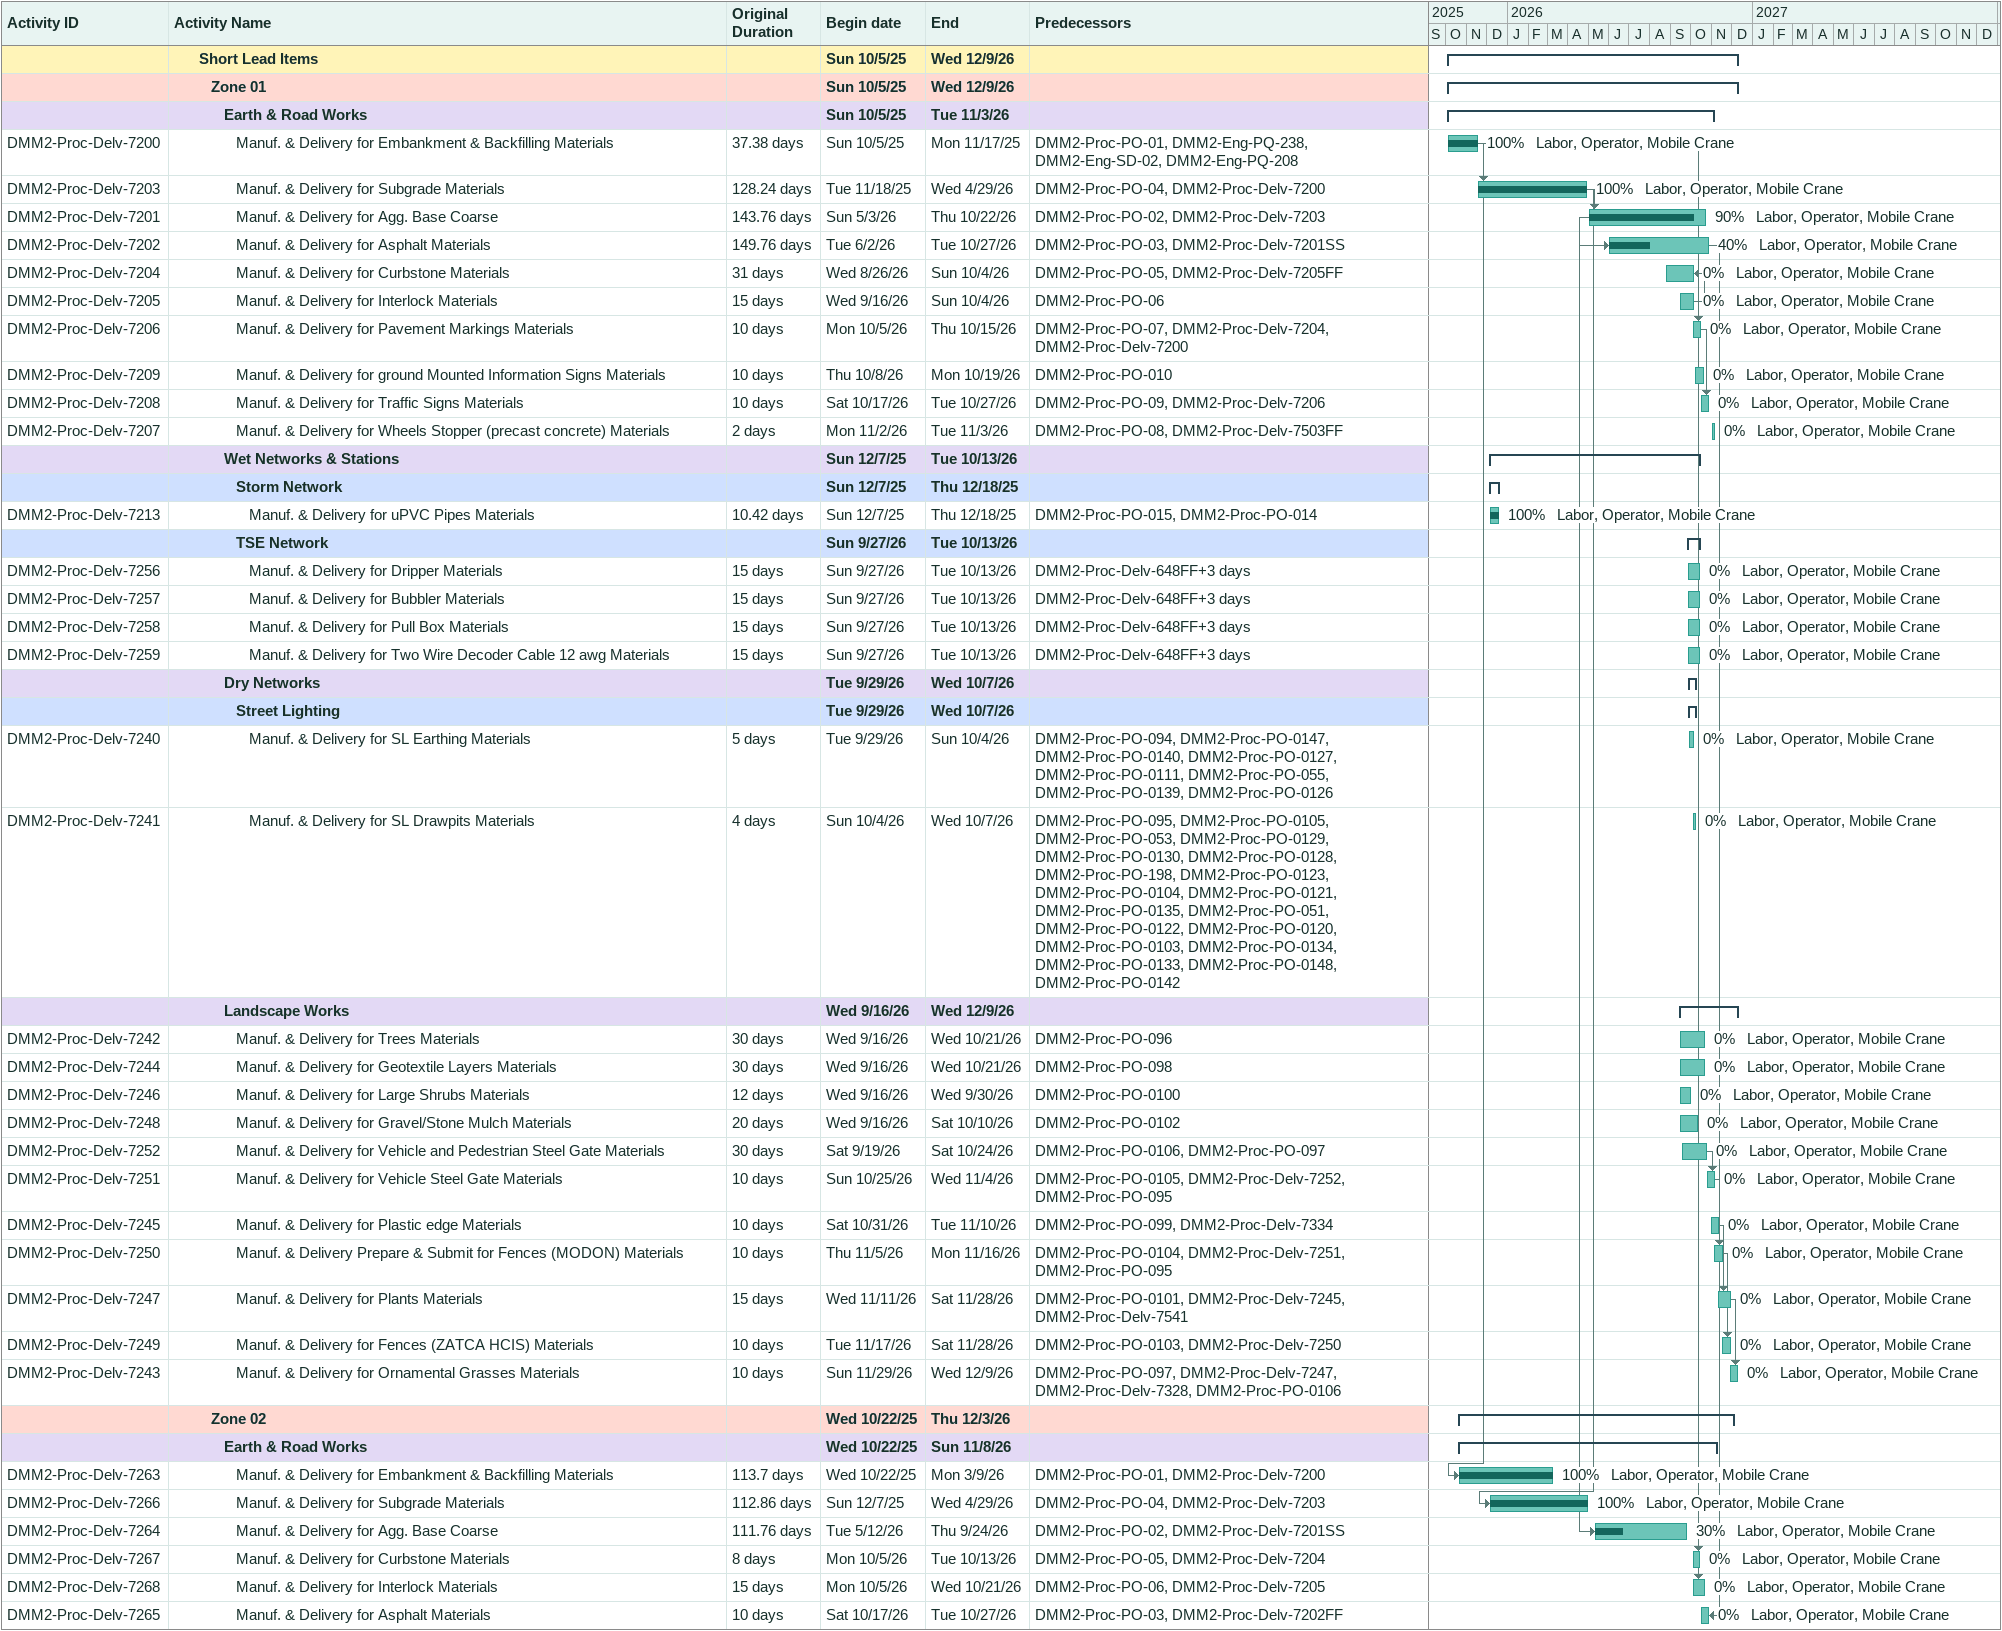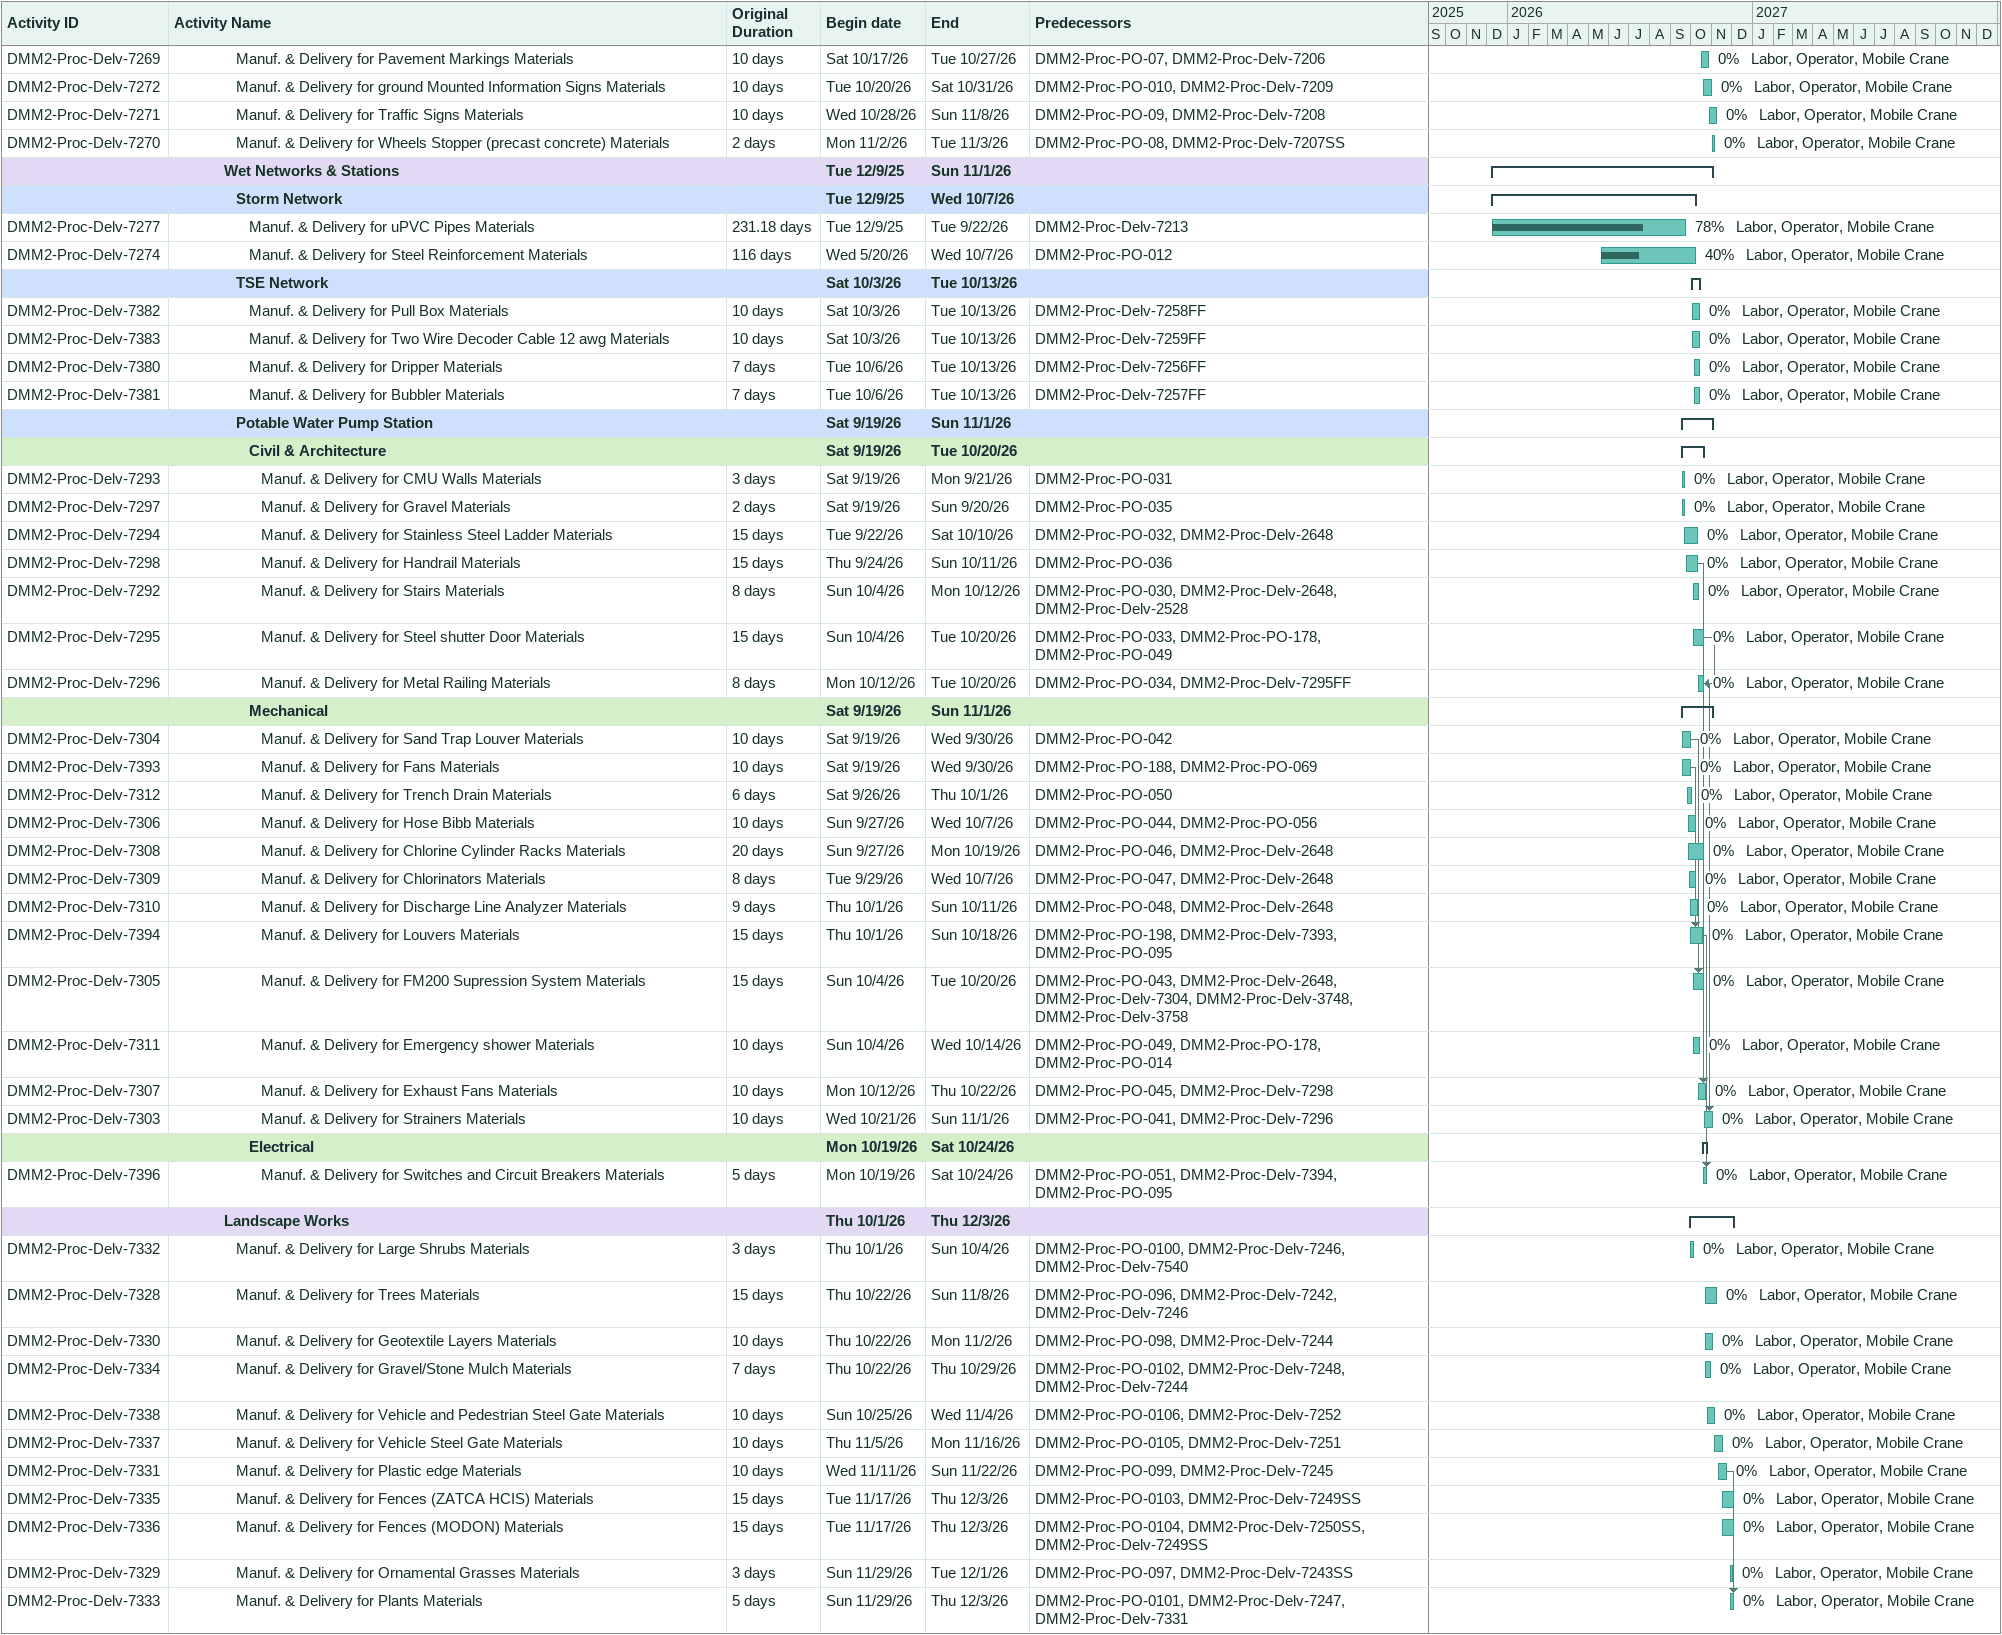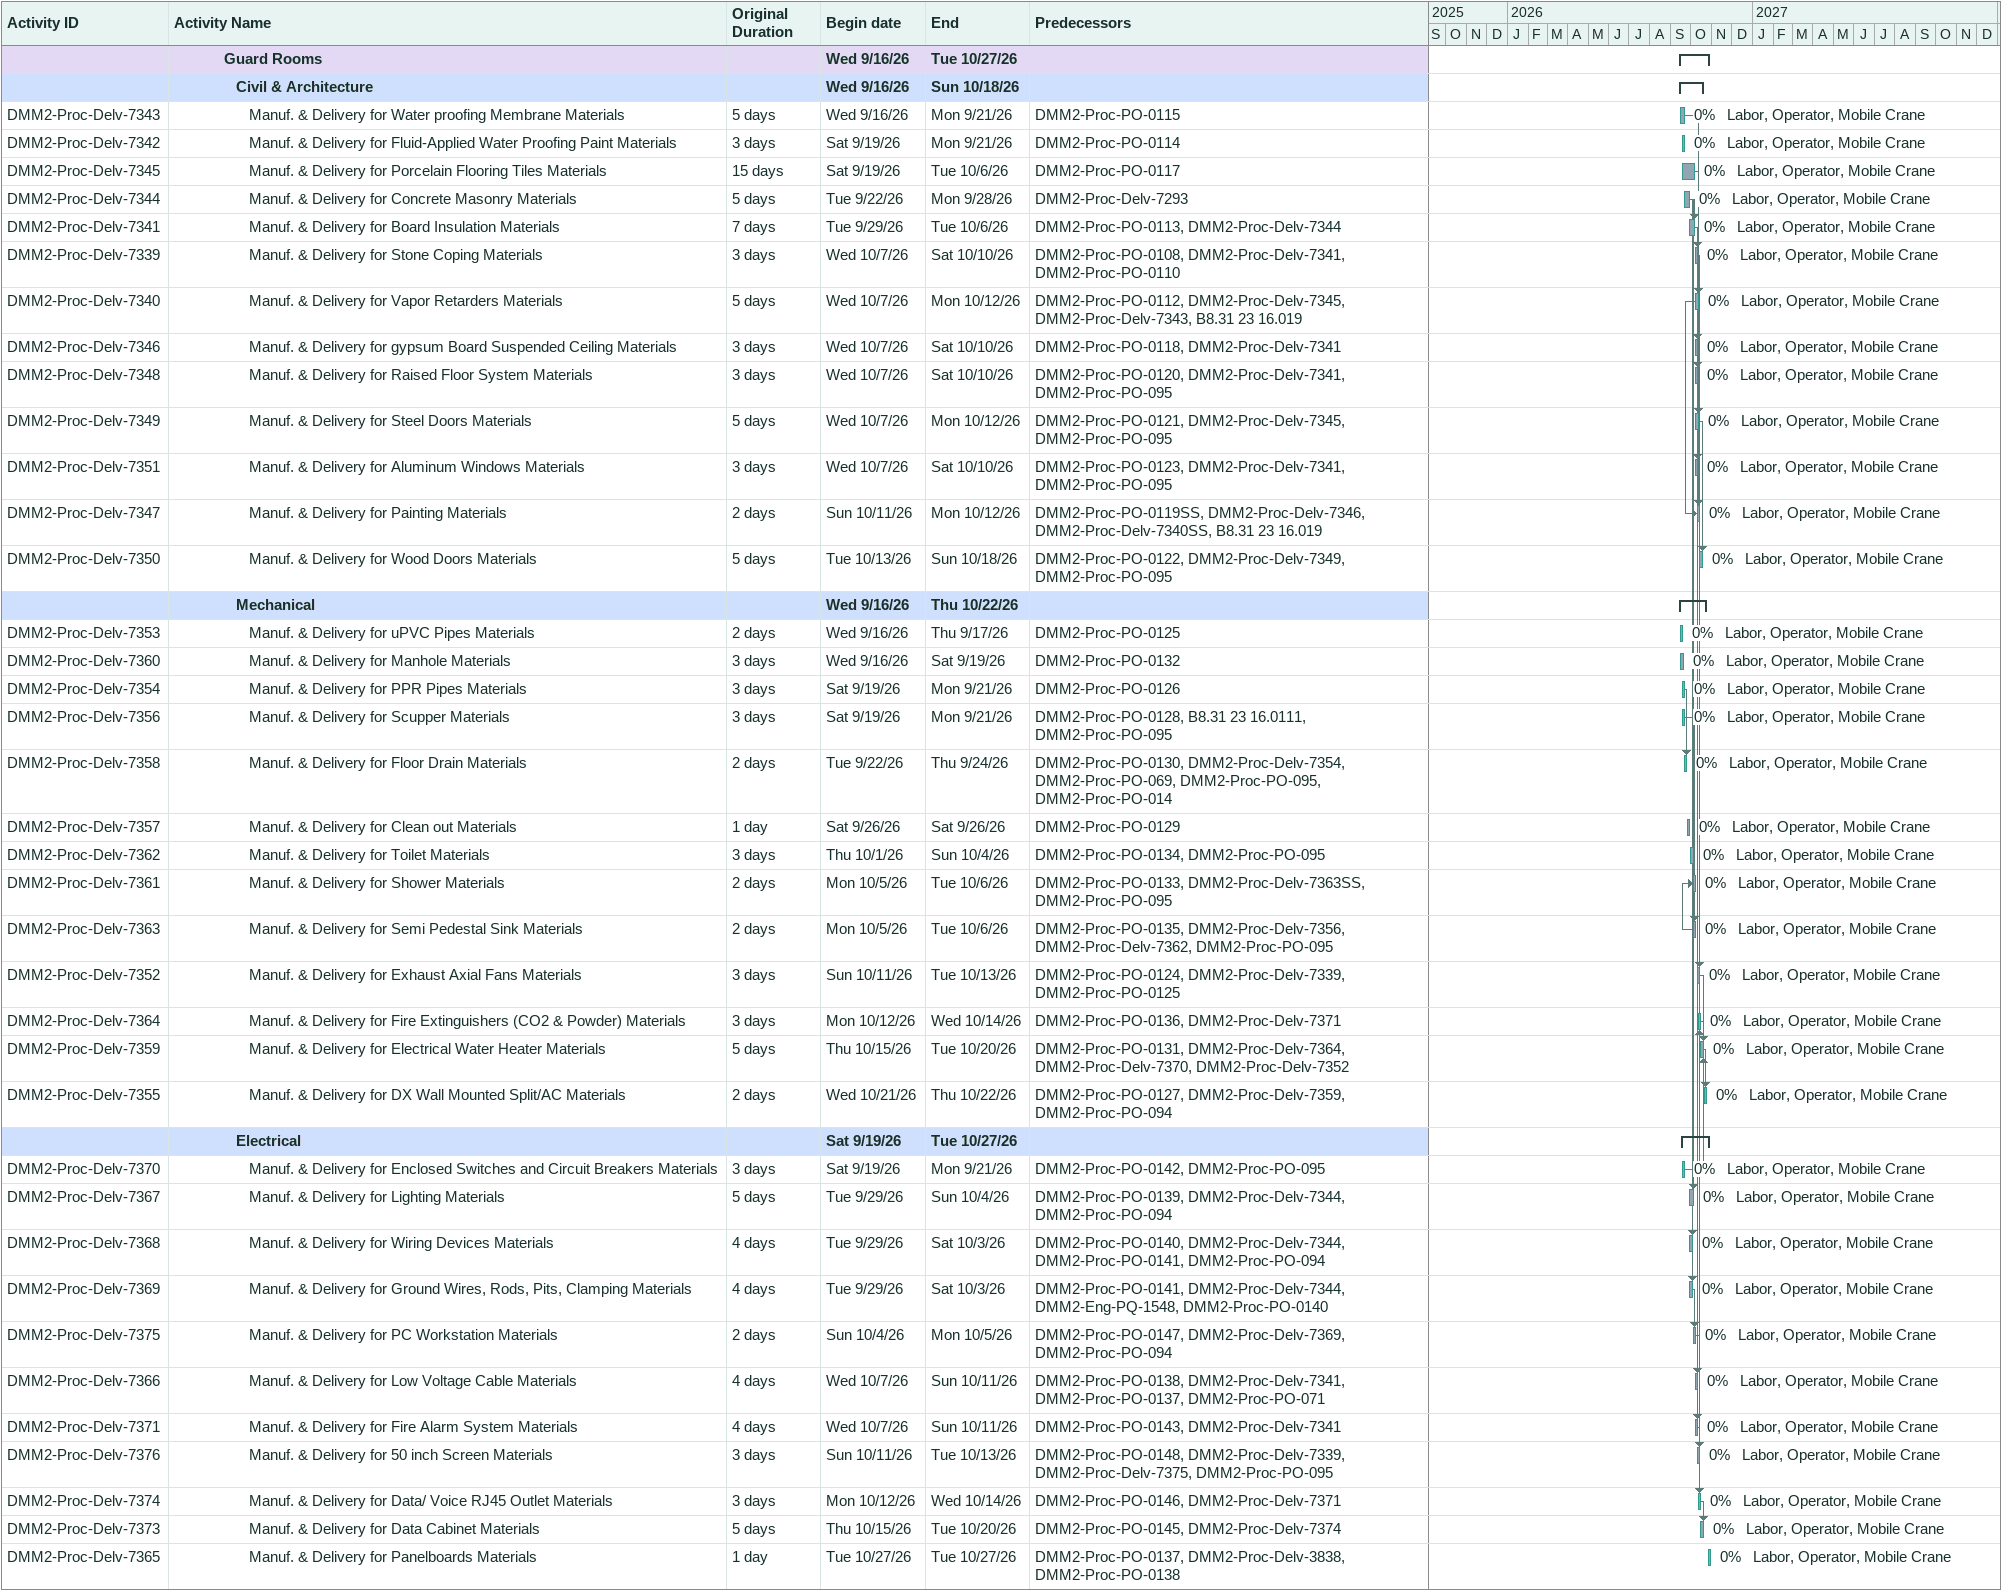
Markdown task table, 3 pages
| ID | Level | Task | Original duration | Start | Finish | Predecessors | Resources | % complete |
|---|---|---|---|---|---|---|---|---|
|  | 3 | **Short Lead Items** |  | 2025-10-05 | 2026-12-09 |  |  |  |
|  | 4 | **Zone 01** |  | 2025-10-05 | 2026-12-09 |  |  |  |
|  | 5 | **Earth & Road Works** |  | 2025-10-05 | 2026-11-03 |  |  |  |
| DMM2-Proc-Delv-7200 | 6 | Manuf. & Delivery for Embankment & Backfilling Materials | 37.38d | 2025-10-05 | 2025-11-17 | DMM2-Proc-PO-01, DMM2-Eng-PQ-238, DMM2-Eng-SD-02, DMM2-Eng-PQ-208 | Labor, Operator, Mobile Crane | 100 |
| DMM2-Proc-Delv-7203 | 6 | Manuf. & Delivery for Subgrade Materials | 128.24d | 2025-11-18 | 2026-04-29 | DMM2-Proc-PO-04, DMM2-Proc-Delv-7200 | Labor, Operator, Mobile Crane | 100 |
| DMM2-Proc-Delv-7201 | 6 | Manuf. & Delivery for Agg. Base Coarse | 143.76d | 2026-05-03 | 2026-10-22 | DMM2-Proc-PO-02, DMM2-Proc-Delv-7203 | Labor, Operator, Mobile Crane | 90 |
| DMM2-Proc-Delv-7202 | 6 | Manuf. & Delivery for Asphalt Materials | 149.76d | 2026-06-02 | 2026-10-27 | DMM2-Proc-PO-03, DMM2-Proc-Delv-7201SS | Labor, Operator, Mobile Crane | 40 |
| DMM2-Proc-Delv-7204 | 6 | Manuf. & Delivery for Curbstone Materials | 31d | 2026-08-26 | 2026-10-04 | DMM2-Proc-PO-05, DMM2-Proc-Delv-7205FF | Labor, Operator, Mobile Crane | 0 |
| DMM2-Proc-Delv-7205 | 6 | Manuf. & Delivery for Interlock Materials | 15d | 2026-09-16 | 2026-10-04 | DMM2-Proc-PO-06 | Labor, Operator, Mobile Crane | 0 |
| DMM2-Proc-Delv-7206 | 6 | Manuf. & Delivery for Pavement Markings Materials | 10d | 2026-10-05 | 2026-10-15 | DMM2-Proc-PO-07, DMM2-Proc-Delv-7204, DMM2-Proc-Delv-7200 | Labor, Operator, Mobile Crane | 0 |
| DMM2-Proc-Delv-7209 | 6 | Manuf. & Delivery for ground Mounted Information Signs Materials | 10d | 2026-10-08 | 2026-10-19 | DMM2-Proc-PO-010 | Labor, Operator, Mobile Crane | 0 |
| DMM2-Proc-Delv-7208 | 6 | Manuf. & Delivery for Traffic Signs Materials | 10d | 2026-10-17 | 2026-10-27 | DMM2-Proc-PO-09, DMM2-Proc-Delv-7206 | Labor, Operator, Mobile Crane | 0 |
| DMM2-Proc-Delv-7207 | 6 | Manuf. & Delivery for Wheels Stopper (precast concrete) Materials | 2d | 2026-11-02 | 2026-11-03 | DMM2-Proc-PO-08, DMM2-Proc-Delv-7503FF | Labor, Operator, Mobile Crane | 0 |
|  | 5 | **Wet Networks & Stations** |  | 2025-12-07 | 2026-10-13 |  |  |  |
|  | 6 | **Storm Network** |  | 2025-12-07 | 2025-12-18 |  |  |  |
| DMM2-Proc-Delv-7213 | 7 | Manuf. & Delivery for uPVC Pipes Materials | 10.42d | 2025-12-07 | 2025-12-18 | DMM2-Proc-PO-015, DMM2-Proc-PO-014 | Labor, Operator, Mobile Crane | 100 |
|  | 6 | **TSE Network** |  | 2026-09-27 | 2026-10-13 |  |  |  |
| DMM2-Proc-Delv-7256 | 7 | Manuf. & Delivery for Dripper Materials | 15d | 2026-09-27 | 2026-10-13 | DMM2-Proc-Delv-648FF+3d | Labor, Operator, Mobile Crane | 0 |
| DMM2-Proc-Delv-7257 | 7 | Manuf. & Delivery for Bubbler Materials | 15d | 2026-09-27 | 2026-10-13 | DMM2-Proc-Delv-648FF+3d | Labor, Operator, Mobile Crane | 0 |
| DMM2-Proc-Delv-7258 | 7 | Manuf. & Delivery for Pull Box Materials | 15d | 2026-09-27 | 2026-10-13 | DMM2-Proc-Delv-648FF+3d | Labor, Operator, Mobile Crane | 0 |
| DMM2-Proc-Delv-7259 | 7 | Manuf. & Delivery for Two Wire Decoder Cable 12 awg Materials | 15d | 2026-09-27 | 2026-10-13 | DMM2-Proc-Delv-648FF+3d | Labor, Operator, Mobile Crane | 0 |
|  | 5 | **Dry Networks** |  | 2026-09-29 | 2026-10-07 |  |  |  |
|  | 6 | **Street Lighting** |  | 2026-09-29 | 2026-10-07 |  |  |  |
| DMM2-Proc-Delv-7240 | 7 | Manuf. & Delivery for SL Earthing Materials | 5d | 2026-09-29 | 2026-10-04 | DMM2-Proc-PO-094, DMM2-Proc-PO-0147, DMM2-Proc-PO-0140, DMM2-Proc-PO-0127, DMM2-Proc-PO-0111, DMM2-Proc-PO-055, DMM2-Proc-PO-0139, DMM2-Proc-PO-0126 | Labor, Operator, Mobile Crane | 0 |
| DMM2-Proc-Delv-7241 | 7 | Manuf. & Delivery for SL Drawpits Materials | 4d | 2026-10-04 | 2026-10-07 | DMM2-Proc-PO-095, DMM2-Proc-PO-0105, DMM2-Proc-PO-053, DMM2-Proc-PO-0129, DMM2-Proc-PO-0130, DMM2-Proc-PO-0128, DMM2-Proc-PO-198, DMM2-Proc-PO-0123, DMM2-Proc-PO-0104, DMM2-Proc-PO-0121, DMM2-Proc-PO-0135, DMM2-Proc-PO-051, DMM2-Proc-PO-0122, DMM2-Proc-PO-0120, DMM2-Proc-PO-0103, DMM2-Proc-PO-0134, DMM2-Proc-PO-0133, DMM2-Proc-PO-0148, DMM2-Proc-PO-0142 | Labor, Operator, Mobile Crane | 0 |
|  | 5 | **Landscape Works** |  | 2026-09-16 | 2026-12-09 |  |  |  |
| DMM2-Proc-Delv-7242 | 6 | Manuf. & Delivery for Trees Materials | 30d | 2026-09-16 | 2026-10-21 | DMM2-Proc-PO-096 | Labor, Operator, Mobile Crane | 0 |
| DMM2-Proc-Delv-7244 | 6 | Manuf. & Delivery for Geotextile Layers Materials | 30d | 2026-09-16 | 2026-10-21 | DMM2-Proc-PO-098 | Labor, Operator, Mobile Crane | 0 |
| DMM2-Proc-Delv-7246 | 6 | Manuf. & Delivery for Large Shrubs Materials | 12d | 2026-09-16 | 2026-09-30 | DMM2-Proc-PO-0100 | Labor, Operator, Mobile Crane | 0 |
| DMM2-Proc-Delv-7248 | 6 | Manuf. & Delivery for Gravel/Stone Mulch Materials | 20d | 2026-09-16 | 2026-10-10 | DMM2-Proc-PO-0102 | Labor, Operator, Mobile Crane | 0 |
| DMM2-Proc-Delv-7252 | 6 | Manuf. & Delivery for Vehicle and Pedestrian Steel Gate Materials | 30d | 2026-09-19 | 2026-10-24 | DMM2-Proc-PO-0106, DMM2-Proc-PO-097 | Labor, Operator, Mobile Crane | 0 |
| DMM2-Proc-Delv-7251 | 6 | Manuf. & Delivery for Vehicle Steel Gate Materials | 10d | 2026-10-25 | 2026-11-04 | DMM2-Proc-PO-0105, DMM2-Proc-Delv-7252, DMM2-Proc-PO-095 | Labor, Operator, Mobile Crane | 0 |
| DMM2-Proc-Delv-7245 | 6 | Manuf. & Delivery for Plastic edge Materials | 10d | 2026-10-31 | 2026-11-10 | DMM2-Proc-PO-099, DMM2-Proc-Delv-7334 | Labor, Operator, Mobile Crane | 0 |
| DMM2-Proc-Delv-7250 | 6 | Manuf. & Delivery Prepare & Submit for Fences (MODON) Materials | 10d | 2026-11-05 | 2026-11-16 | DMM2-Proc-PO-0104, DMM2-Proc-Delv-7251, DMM2-Proc-PO-095 | Labor, Operator, Mobile Crane | 0 |
| DMM2-Proc-Delv-7247 | 6 | Manuf. & Delivery for Plants Materials | 15d | 2026-11-11 | 2026-11-28 | DMM2-Proc-PO-0101, DMM2-Proc-Delv-7245, DMM2-Proc-Delv-7541 | Labor, Operator, Mobile Crane | 0 |
| DMM2-Proc-Delv-7249 | 6 | Manuf. & Delivery for Fences (ZATCA HCIS) Materials | 10d | 2026-11-17 | 2026-11-28 | DMM2-Proc-PO-0103, DMM2-Proc-Delv-7250 | Labor, Operator, Mobile Crane | 0 |
| DMM2-Proc-Delv-7243 | 6 | Manuf. & Delivery for Ornamental Grasses Materials | 10d | 2026-11-29 | 2026-12-09 | DMM2-Proc-PO-097, DMM2-Proc-Delv-7247, DMM2-Proc-Delv-7328, DMM2-Proc-PO-0106 | Labor, Operator, Mobile Crane | 0 |
|  | 4 | **Zone 02** |  | 2025-10-22 | 2026-12-03 |  |  |  |
|  | 5 | **Earth & Road Works** |  | 2025-10-22 | 2026-11-08 |  |  |  |
| DMM2-Proc-Delv-7263 | 6 | Manuf. & Delivery for Embankment & Backfilling Materials | 113.7d | 2025-10-22 | 2026-03-09 | DMM2-Proc-PO-01, DMM2-Proc-Delv-7200 | Labor, Operator, Mobile Crane | 100 |
| DMM2-Proc-Delv-7266 | 6 | Manuf. & Delivery for Subgrade Materials | 112.86d | 2025-12-07 | 2026-04-29 | DMM2-Proc-PO-04, DMM2-Proc-Delv-7203 | Labor, Operator, Mobile Crane | 100 |
| DMM2-Proc-Delv-7264 | 6 | Manuf. & Delivery for Agg. Base Coarse | 111.76d | 2026-05-12 | 2026-09-24 | DMM2-Proc-PO-02, DMM2-Proc-Delv-7201SS | Labor, Operator, Mobile Crane | 30 |
| DMM2-Proc-Delv-7267 | 6 | Manuf. & Delivery for Curbstone Materials | 8d | 2026-10-05 | 2026-10-13 | DMM2-Proc-PO-05, DMM2-Proc-Delv-7204 | Labor, Operator, Mobile Crane | 0 |
| DMM2-Proc-Delv-7268 | 6 | Manuf. & Delivery for Interlock Materials | 15d | 2026-10-05 | 2026-10-21 | DMM2-Proc-PO-06, DMM2-Proc-Delv-7205 | Labor, Operator, Mobile Crane | 0 |
| DMM2-Proc-Delv-7265 | 6 | Manuf. & Delivery for Asphalt Materials | 10d | 2026-10-17 | 2026-10-27 | DMM2-Proc-PO-03, DMM2-Proc-Delv-7202FF | Labor, Operator, Mobile Crane | 0 |
| DMM2-Proc-Delv-7269 | 6 | Manuf. & Delivery for Pavement Markings Materials | 10d | 2026-10-17 | 2026-10-27 | DMM2-Proc-PO-07, DMM2-Proc-Delv-7206 | Labor, Operator, Mobile Crane | 0 |
| DMM2-Proc-Delv-7272 | 6 | Manuf. & Delivery for ground Mounted Information Signs Materials | 10d | 2026-10-20 | 2026-10-31 | DMM2-Proc-PO-010, DMM2-Proc-Delv-7209 | Labor, Operator, Mobile Crane | 0 |
| DMM2-Proc-Delv-7271 | 6 | Manuf. & Delivery for Traffic Signs Materials | 10d | 2026-10-28 | 2026-11-08 | DMM2-Proc-PO-09, DMM2-Proc-Delv-7208 | Labor, Operator, Mobile Crane | 0 |
| DMM2-Proc-Delv-7270 | 6 | Manuf. & Delivery for Wheels Stopper (precast concrete) Materials | 2d | 2026-11-02 | 2026-11-03 | DMM2-Proc-PO-08, DMM2-Proc-Delv-7207SS | Labor, Operator, Mobile Crane | 0 |
|  | 5 | **Wet Networks & Stations** |  | 2025-12-09 | 2026-11-01 |  |  |  |
|  | 6 | **Storm Network** |  | 2025-12-09 | 2026-10-07 |  |  |  |
| DMM2-Proc-Delv-7277 | 7 | Manuf. & Delivery for uPVC Pipes Materials | 231.18d | 2025-12-09 | 2026-09-22 | DMM2-Proc-Delv-7213 | Labor, Operator, Mobile Crane | 78 |
| DMM2-Proc-Delv-7274 | 7 | Manuf. & Delivery for Steel Reinforcement Materials | 116d | 2026-05-20 | 2026-10-07 | DMM2-Proc-PO-012 | Labor, Operator, Mobile Crane | 40 |
|  | 6 | **TSE Network** |  | 2026-10-03 | 2026-10-13 |  |  |  |
| DMM2-Proc-Delv-7382 | 7 | Manuf. & Delivery for Pull Box Materials | 10d | 2026-10-03 | 2026-10-13 | DMM2-Proc-Delv-7258FF | Labor, Operator, Mobile Crane | 0 |
| DMM2-Proc-Delv-7383 | 7 | Manuf. & Delivery for Two Wire Decoder Cable 12 awg Materials | 10d | 2026-10-03 | 2026-10-13 | DMM2-Proc-Delv-7259FF | Labor, Operator, Mobile Crane | 0 |
| DMM2-Proc-Delv-7380 | 7 | Manuf. & Delivery for Dripper Materials | 7d | 2026-10-06 | 2026-10-13 | DMM2-Proc-Delv-7256FF | Labor, Operator, Mobile Crane | 0 |
| DMM2-Proc-Delv-7381 | 7 | Manuf. & Delivery for Bubbler Materials | 7d | 2026-10-06 | 2026-10-13 | DMM2-Proc-Delv-7257FF | Labor, Operator, Mobile Crane | 0 |
|  | 6 | **Potable Water Pump Station** |  | 2026-09-19 | 2026-11-01 |  |  |  |
|  | 7 | **Civil & Architecture** |  | 2026-09-19 | 2026-10-20 |  |  |  |
| DMM2-Proc-Delv-7293 | 8 | Manuf. & Delivery for CMU Walls Materials | 3d | 2026-09-19 | 2026-09-21 | DMM2-Proc-PO-031 | Labor, Operator, Mobile Crane | 0 |
| DMM2-Proc-Delv-7297 | 8 | Manuf. & Delivery for Gravel Materials | 2d | 2026-09-19 | 2026-09-20 | DMM2-Proc-PO-035 | Labor, Operator, Mobile Crane | 0 |
| DMM2-Proc-Delv-7294 | 8 | Manuf. & Delivery for Stainless Steel Ladder Materials | 15d | 2026-09-22 | 2026-10-10 | DMM2-Proc-PO-032, DMM2-Proc-Delv-2648 | Labor, Operator, Mobile Crane | 0 |
| DMM2-Proc-Delv-7298 | 8 | Manuf. & Delivery for Handrail Materials | 15d | 2026-09-24 | 2026-10-11 | DMM2-Proc-PO-036 | Labor, Operator, Mobile Crane | 0 |
| DMM2-Proc-Delv-7292 | 8 | Manuf. & Delivery for Stairs Materials | 8d | 2026-10-04 | 2026-10-12 | DMM2-Proc-PO-030, DMM2-Proc-Delv-2648, DMM2-Proc-Delv-2528 | Labor, Operator, Mobile Crane | 0 |
| DMM2-Proc-Delv-7295 | 8 | Manuf. & Delivery for Steel shutter Door Materials | 15d | 2026-10-04 | 2026-10-20 | DMM2-Proc-PO-033, DMM2-Proc-PO-178, DMM2-Proc-PO-049 | Labor, Operator, Mobile Crane | 0 |
| DMM2-Proc-Delv-7296 | 8 | Manuf. & Delivery for Metal Railing Materials | 8d | 2026-10-12 | 2026-10-20 | DMM2-Proc-PO-034, DMM2-Proc-Delv-7295FF | Labor, Operator, Mobile Crane | 0 |
|  | 7 | **Mechanical** |  | 2026-09-19 | 2026-11-01 |  |  |  |
| DMM2-Proc-Delv-7304 | 8 | Manuf. & Delivery for Sand Trap Louver Materials | 10d | 2026-09-19 | 2026-09-30 | DMM2-Proc-PO-042 | Labor, Operator, Mobile Crane | 0 |
| DMM2-Proc-Delv-7393 | 8 | Manuf. & Delivery for Fans Materials | 10d | 2026-09-19 | 2026-09-30 | DMM2-Proc-PO-188, DMM2-Proc-PO-069 | Labor, Operator, Mobile Crane | 0 |
| DMM2-Proc-Delv-7312 | 8 | Manuf. & Delivery for Trench Drain Materials | 6d | 2026-09-26 | 2026-10-01 | DMM2-Proc-PO-050 | Labor, Operator, Mobile Crane | 0 |
| DMM2-Proc-Delv-7306 | 8 | Manuf. & Delivery for Hose Bibb Materials | 10d | 2026-09-27 | 2026-10-07 | DMM2-Proc-PO-044, DMM2-Proc-PO-056 | Labor, Operator, Mobile Crane | 0 |
| DMM2-Proc-Delv-7308 | 8 | Manuf. & Delivery for Chlorine Cylinder Racks Materials | 20d | 2026-09-27 | 2026-10-19 | DMM2-Proc-PO-046, DMM2-Proc-Delv-2648 | Labor, Operator, Mobile Crane | 0 |
| DMM2-Proc-Delv-7309 | 8 | Manuf. & Delivery for Chlorinators Materials | 8d | 2026-09-29 | 2026-10-07 | DMM2-Proc-PO-047, DMM2-Proc-Delv-2648 | Labor, Operator, Mobile Crane | 0 |
| DMM2-Proc-Delv-7310 | 8 | Manuf. & Delivery for Discharge Line Analyzer Materials | 9d | 2026-10-01 | 2026-10-11 | DMM2-Proc-PO-048, DMM2-Proc-Delv-2648 | Labor, Operator, Mobile Crane | 0 |
| DMM2-Proc-Delv-7394 | 8 | Manuf. & Delivery for Louvers Materials | 15d | 2026-10-01 | 2026-10-18 | DMM2-Proc-PO-198, DMM2-Proc-Delv-7393, DMM2-Proc-PO-095 | Labor, Operator, Mobile Crane | 0 |
| DMM2-Proc-Delv-7305 | 8 | Manuf. & Delivery for FM200 Supression System Materials | 15d | 2026-10-04 | 2026-10-20 | DMM2-Proc-PO-043, DMM2-Proc-Delv-2648, DMM2-Proc-Delv-7304, DMM2-Proc-Delv-3748, DMM2-Proc-Delv-3758 | Labor, Operator, Mobile Crane | 0 |
| DMM2-Proc-Delv-7311 | 8 | Manuf. & Delivery for Emergency shower Materials | 10d | 2026-10-04 | 2026-10-14 | DMM2-Proc-PO-049, DMM2-Proc-PO-178, DMM2-Proc-PO-014 | Labor, Operator, Mobile Crane | 0 |
| DMM2-Proc-Delv-7307 | 8 | Manuf. & Delivery for Exhaust Fans Materials | 10d | 2026-10-12 | 2026-10-22 | DMM2-Proc-PO-045, DMM2-Proc-Delv-7298 | Labor, Operator, Mobile Crane | 0 |
| DMM2-Proc-Delv-7303 | 8 | Manuf. & Delivery for Strainers Materials | 10d | 2026-10-21 | 2026-11-01 | DMM2-Proc-PO-041, DMM2-Proc-Delv-7296 | Labor, Operator, Mobile Crane | 0 |
|  | 7 | **Electrical** |  | 2026-10-19 | 2026-10-24 |  |  |  |
| DMM2-Proc-Delv-7396 | 8 | Manuf. & Delivery for Switches and Circuit Breakers Materials | 5d | 2026-10-19 | 2026-10-24 | DMM2-Proc-PO-051, DMM2-Proc-Delv-7394, DMM2-Proc-PO-095 | Labor, Operator, Mobile Crane | 0 |
|  | 5 | **Landscape Works** |  | 2026-10-01 | 2026-12-03 |  |  |  |
| DMM2-Proc-Delv-7332 | 6 | Manuf. & Delivery for Large Shrubs Materials | 3d | 2026-10-01 | 2026-10-04 | DMM2-Proc-PO-0100, DMM2-Proc-Delv-7246, DMM2-Proc-Delv-7540 | Labor, Operator, Mobile Crane | 0 |
| DMM2-Proc-Delv-7328 | 6 | Manuf. & Delivery for Trees Materials | 15d | 2026-10-22 | 2026-11-08 | DMM2-Proc-PO-096, DMM2-Proc-Delv-7242, DMM2-Proc-Delv-7246 | Labor, Operator, Mobile Crane | 0 |
| DMM2-Proc-Delv-7330 | 6 | Manuf. & Delivery for Geotextile Layers Materials | 10d | 2026-10-22 | 2026-11-02 | DMM2-Proc-PO-098, DMM2-Proc-Delv-7244 | Labor, Operator, Mobile Crane | 0 |
| DMM2-Proc-Delv-7334 | 6 | Manuf. & Delivery for Gravel/Stone Mulch Materials | 7d | 2026-10-22 | 2026-10-29 | DMM2-Proc-PO-0102, DMM2-Proc-Delv-7248, DMM2-Proc-Delv-7244 | Labor, Operator, Mobile Crane | 0 |
| DMM2-Proc-Delv-7338 | 6 | Manuf. & Delivery for Vehicle and Pedestrian Steel Gate Materials | 10d | 2026-10-25 | 2026-11-04 | DMM2-Proc-PO-0106, DMM2-Proc-Delv-7252 | Labor, Operator, Mobile Crane | 0 |
| DMM2-Proc-Delv-7337 | 6 | Manuf. & Delivery for Vehicle Steel Gate Materials | 10d | 2026-11-05 | 2026-11-16 | DMM2-Proc-PO-0105, DMM2-Proc-Delv-7251 | Labor, Operator, Mobile Crane | 0 |
| DMM2-Proc-Delv-7331 | 6 | Manuf. & Delivery for Plastic edge Materials | 10d | 2026-11-11 | 2026-11-22 | DMM2-Proc-PO-099, DMM2-Proc-Delv-7245 | Labor, Operator, Mobile Crane | 0 |
| DMM2-Proc-Delv-7335 | 6 | Manuf. & Delivery for Fences (ZATCA HCIS) Materials | 15d | 2026-11-17 | 2026-12-03 | DMM2-Proc-PO-0103, DMM2-Proc-Delv-7249SS | Labor, Operator, Mobile Crane | 0 |
| DMM2-Proc-Delv-7336 | 6 | Manuf. & Delivery for Fences (MODON) Materials | 15d | 2026-11-17 | 2026-12-03 | DMM2-Proc-PO-0104, DMM2-Proc-Delv-7250SS, DMM2-Proc-Delv-7249SS | Labor, Operator, Mobile Crane | 0 |
| DMM2-Proc-Delv-7329 | 6 | Manuf. & Delivery for Ornamental Grasses Materials | 3d | 2026-11-29 | 2026-12-01 | DMM2-Proc-PO-097, DMM2-Proc-Delv-7243SS | Labor, Operator, Mobile Crane | 0 |
| DMM2-Proc-Delv-7333 | 6 | Manuf. & Delivery for Plants Materials | 5d | 2026-11-29 | 2026-12-03 | DMM2-Proc-PO-0101, DMM2-Proc-Delv-7247, DMM2-Proc-Delv-7331 | Labor, Operator, Mobile Crane | 0 |
|  | 5 | **Guard Rooms** |  | 2026-09-16 | 2026-10-27 |  |  |  |
|  | 6 | **Civil & Architecture** |  | 2026-09-16 | 2026-10-18 |  |  |  |
| DMM2-Proc-Delv-7343 | 7 | Manuf. & Delivery for Water proofing Membrane Materials | 5d | 2026-09-16 | 2026-09-21 | DMM2-Proc-PO-0115 | Labor, Operator, Mobile Crane | 0 |
| DMM2-Proc-Delv-7342 | 7 | Manuf. & Delivery for Fluid-Applied Water Proofing Paint Materials | 3d | 2026-09-19 | 2026-09-21 | DMM2-Proc-PO-0114 | Labor, Operator, Mobile Crane | 0 |
| DMM2-Proc-Delv-7345 | 7 | Manuf. & Delivery for Porcelain Flooring Tiles Materials | 15d | 2026-09-19 | 2026-10-06 | DMM2-Proc-PO-0117 | Labor, Operator, Mobile Crane | 0 |
| DMM2-Proc-Delv-7344 | 7 | Manuf. & Delivery for Concrete Masonry Materials | 5d | 2026-09-22 | 2026-09-28 | DMM2-Proc-Delv-7293 | Labor, Operator, Mobile Crane | 0 |
| DMM2-Proc-Delv-7341 | 7 | Manuf. & Delivery for Board Insulation Materials | 7d | 2026-09-29 | 2026-10-06 | DMM2-Proc-PO-0113, DMM2-Proc-Delv-7344 | Labor, Operator, Mobile Crane | 0 |
| DMM2-Proc-Delv-7339 | 7 | Manuf. & Delivery for Stone Coping Materials | 3d | 2026-10-07 | 2026-10-10 | DMM2-Proc-PO-0108, DMM2-Proc-Delv-7341, DMM2-Proc-PO-0110 | Labor, Operator, Mobile Crane | 0 |
| DMM2-Proc-Delv-7340 | 7 | Manuf. & Delivery for Vapor Retarders Materials | 5d | 2026-10-07 | 2026-10-12 | DMM2-Proc-PO-0112, DMM2-Proc-Delv-7345, DMM2-Proc-Delv-7343, B8.31 23 16.019 | Labor, Operator, Mobile Crane | 0 |
| DMM2-Proc-Delv-7346 | 7 | Manuf. & Delivery for gypsum Board Suspended Ceiling Materials | 3d | 2026-10-07 | 2026-10-10 | DMM2-Proc-PO-0118, DMM2-Proc-Delv-7341 | Labor, Operator, Mobile Crane | 0 |
| DMM2-Proc-Delv-7348 | 7 | Manuf. & Delivery for Raised Floor System Materials | 3d | 2026-10-07 | 2026-10-10 | DMM2-Proc-PO-0120, DMM2-Proc-Delv-7341, DMM2-Proc-PO-095 | Labor, Operator, Mobile Crane | 0 |
| DMM2-Proc-Delv-7349 | 7 | Manuf. & Delivery for Steel Doors Materials | 5d | 2026-10-07 | 2026-10-12 | DMM2-Proc-PO-0121, DMM2-Proc-Delv-7345, DMM2-Proc-PO-095 | Labor, Operator, Mobile Crane | 0 |
| DMM2-Proc-Delv-7351 | 7 | Manuf. & Delivery for Aluminum Windows Materials | 3d | 2026-10-07 | 2026-10-10 | DMM2-Proc-PO-0123, DMM2-Proc-Delv-7341, DMM2-Proc-PO-095 | Labor, Operator, Mobile Crane | 0 |
| DMM2-Proc-Delv-7347 | 7 | Manuf. & Delivery for Painting Materials | 2d | 2026-10-11 | 2026-10-12 | DMM2-Proc-PO-0119SS, DMM2-Proc-Delv-7346, DMM2-Proc-Delv-7340SS, B8.31 23 16.019 | Labor, Operator, Mobile Crane | 0 |
| DMM2-Proc-Delv-7350 | 7 | Manuf. & Delivery for Wood Doors Materials | 5d | 2026-10-13 | 2026-10-18 | DMM2-Proc-PO-0122, DMM2-Proc-Delv-7349, DMM2-Proc-PO-095 | Labor, Operator, Mobile Crane | 0 |
|  | 6 | **Mechanical** |  | 2026-09-16 | 2026-10-22 |  |  |  |
| DMM2-Proc-Delv-7353 | 7 | Manuf. & Delivery for uPVC Pipes Materials | 2d | 2026-09-16 | 2026-09-17 | DMM2-Proc-PO-0125 | Labor, Operator, Mobile Crane | 0 |
| DMM2-Proc-Delv-7360 | 7 | Manuf. & Delivery for Manhole Materials | 3d | 2026-09-16 | 2026-09-19 | DMM2-Proc-PO-0132 | Labor, Operator, Mobile Crane | 0 |
| DMM2-Proc-Delv-7354 | 7 | Manuf. & Delivery for PPR Pipes Materials | 3d | 2026-09-19 | 2026-09-21 | DMM2-Proc-PO-0126 | Labor, Operator, Mobile Crane | 0 |
| DMM2-Proc-Delv-7356 | 7 | Manuf. & Delivery for Scupper Materials | 3d | 2026-09-19 | 2026-09-21 | DMM2-Proc-PO-0128, B8.31 23 16.0111, DMM2-Proc-PO-095 | Labor, Operator, Mobile Crane | 0 |
| DMM2-Proc-Delv-7358 | 7 | Manuf. & Delivery for Floor Drain Materials | 2d | 2026-09-22 | 2026-09-24 | DMM2-Proc-PO-0130, DMM2-Proc-Delv-7354, DMM2-Proc-PO-069, DMM2-Proc-PO-095, DMM2-Proc-PO-014 | Labor, Operator, Mobile Crane | 0 |
| DMM2-Proc-Delv-7357 | 7 | Manuf. & Delivery for Clean out Materials | 1d | 2026-09-26 | 2026-09-26 | DMM2-Proc-PO-0129 | Labor, Operator, Mobile Crane | 0 |
| DMM2-Proc-Delv-7362 | 7 | Manuf. & Delivery for Toilet Materials | 3d | 2026-10-01 | 2026-10-04 | DMM2-Proc-PO-0134, DMM2-Proc-PO-095 | Labor, Operator, Mobile Crane | 0 |
| DMM2-Proc-Delv-7361 | 7 | Manuf. & Delivery for Shower Materials | 2d | 2026-10-05 | 2026-10-06 | DMM2-Proc-PO-0133, DMM2-Proc-Delv-7363SS, DMM2-Proc-PO-095 | Labor, Operator, Mobile Crane | 0 |
| DMM2-Proc-Delv-7363 | 7 | Manuf. & Delivery for Semi Pedestal Sink Materials | 2d | 2026-10-05 | 2026-10-06 | DMM2-Proc-PO-0135, DMM2-Proc-Delv-7356, DMM2-Proc-Delv-7362, DMM2-Proc-PO-095 | Labor, Operator, Mobile Crane | 0 |
| DMM2-Proc-Delv-7352 | 7 | Manuf. & Delivery for Exhaust Axial Fans Materials | 3d | 2026-10-11 | 2026-10-13 | DMM2-Proc-PO-0124, DMM2-Proc-Delv-7339, DMM2-Proc-PO-0125 | Labor, Operator, Mobile Crane | 0 |
| DMM2-Proc-Delv-7364 | 7 | Manuf. & Delivery for Fire Extinguishers (CO2 & Powder) Materials | 3d | 2026-10-12 | 2026-10-14 | DMM2-Proc-PO-0136, DMM2-Proc-Delv-7371 | Labor, Operator, Mobile Crane | 0 |
| DMM2-Proc-Delv-7359 | 7 | Manuf. & Delivery for Electrical Water Heater Materials | 5d | 2026-10-15 | 2026-10-20 | DMM2-Proc-PO-0131, DMM2-Proc-Delv-7364, DMM2-Proc-Delv-7370, DMM2-Proc-Delv-7352 | Labor, Operator, Mobile Crane | 0 |
| DMM2-Proc-Delv-7355 | 7 | Manuf. & Delivery for DX Wall Mounted Split/AC Materials | 2d | 2026-10-21 | 2026-10-22 | DMM2-Proc-PO-0127, DMM2-Proc-Delv-7359, DMM2-Proc-PO-094 | Labor, Operator, Mobile Crane | 0 |
|  | 6 | **Electrical** |  | 2026-09-19 | 2026-10-27 |  |  |  |
| DMM2-Proc-Delv-7370 | 7 | Manuf. & Delivery for Enclosed Switches and Circuit Breakers Materials | 3d | 2026-09-19 | 2026-09-21 | DMM2-Proc-PO-0142, DMM2-Proc-PO-095 | Labor, Operator, Mobile Crane | 0 |
| DMM2-Proc-Delv-7367 | 7 | Manuf. & Delivery for Lighting Materials | 5d | 2026-09-29 | 2026-10-04 | DMM2-Proc-PO-0139, DMM2-Proc-Delv-7344, DMM2-Proc-PO-094 | Labor, Operator, Mobile Crane | 0 |
| DMM2-Proc-Delv-7368 | 7 | Manuf. & Delivery for Wiring Devices Materials | 4d | 2026-09-29 | 2026-10-03 | DMM2-Proc-PO-0140, DMM2-Proc-Delv-7344, DMM2-Proc-PO-0141, DMM2-Proc-PO-094 | Labor, Operator, Mobile Crane | 0 |
| DMM2-Proc-Delv-7369 | 7 | Manuf. & Delivery for Ground Wires, Rods, Pits, Clamping Materials | 4d | 2026-09-29 | 2026-10-03 | DMM2-Proc-PO-0141, DMM2-Proc-Delv-7344, DMM2-Eng-PQ-1548, DMM2-Proc-PO-0140 | Labor, Operator, Mobile Crane | 0 |
| DMM2-Proc-Delv-7375 | 7 | Manuf. & Delivery for PC Workstation Materials | 2d | 2026-10-04 | 2026-10-05 | DMM2-Proc-PO-0147, DMM2-Proc-Delv-7369, DMM2-Proc-PO-094 | Labor, Operator, Mobile Crane | 0 |
| DMM2-Proc-Delv-7366 | 7 | Manuf. & Delivery for Low Voltage Cable Materials | 4d | 2026-10-07 | 2026-10-11 | DMM2-Proc-PO-0138, DMM2-Proc-Delv-7341, DMM2-Proc-PO-0137, DMM2-Proc-PO-071 | Labor, Operator, Mobile Crane | 0 |
| DMM2-Proc-Delv-7371 | 7 | Manuf. & Delivery for Fire Alarm System Materials | 4d | 2026-10-07 | 2026-10-11 | DMM2-Proc-PO-0143, DMM2-Proc-Delv-7341 | Labor, Operator, Mobile Crane | 0 |
| DMM2-Proc-Delv-7376 | 7 | Manuf. & Delivery for 50 inch Screen Materials | 3d | 2026-10-11 | 2026-10-13 | DMM2-Proc-PO-0148, DMM2-Proc-Delv-7339, DMM2-Proc-Delv-7375, DMM2-Proc-PO-095 | Labor, Operator, Mobile Crane | 0 |
| DMM2-Proc-Delv-7374 | 7 | Manuf. & Delivery for Data/ Voice RJ45 Outlet Materials | 3d | 2026-10-12 | 2026-10-14 | DMM2-Proc-PO-0146, DMM2-Proc-Delv-7371 | Labor, Operator, Mobile Crane | 0 |
| DMM2-Proc-Delv-7373 | 7 | Manuf. & Delivery for Data Cabinet Materials | 5d | 2026-10-15 | 2026-10-20 | DMM2-Proc-PO-0145, DMM2-Proc-Delv-7374 | Labor, Operator, Mobile Crane | 0 |
| DMM2-Proc-Delv-7365 | 7 | Manuf. & Delivery for Panelboards Materials | 1d | 2026-10-27 | 2026-10-27 | DMM2-Proc-PO-0137, DMM2-Proc-Delv-3838, DMM2-Proc-PO-0138 | Labor, Operator, Mobile Crane | 0 |
